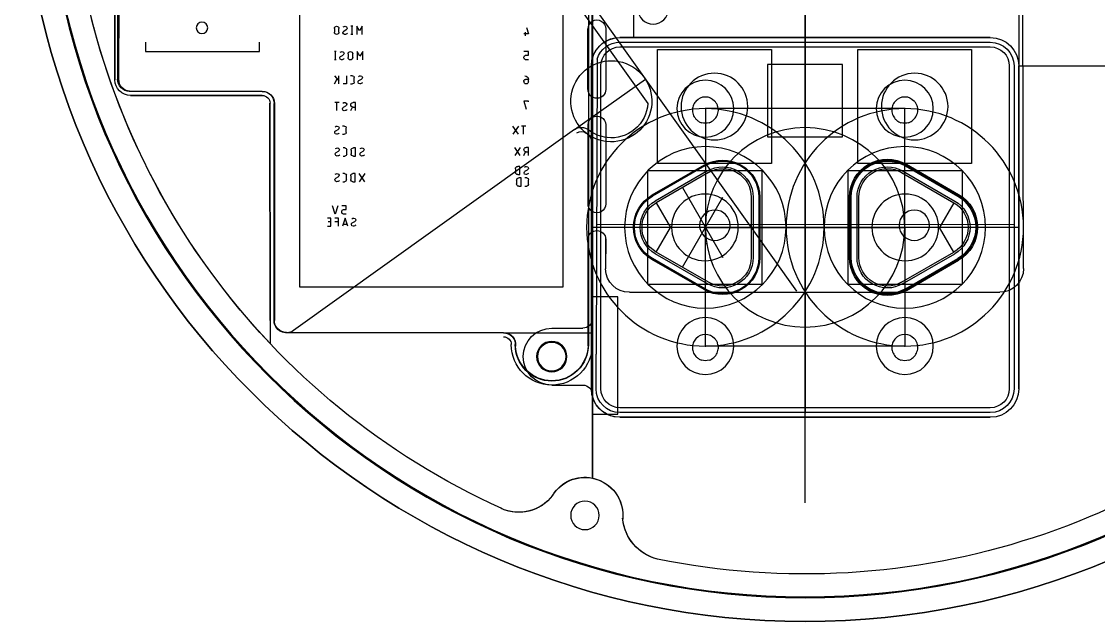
# Model space of a CAD drawing. Header units: centimetres. Extents: x -8.2 to 10.8, y -8.2 to 8.7.
# Drawn here: x -8.25 to 3.09, y -8.25 to -1.93 of the extents above; entities that cross this region are included whole.
import ezdxf

# ---------------------------------------------------------------- set-up
doc = ezdxf.new("R2010")
doc.units = ezdxf.units.CM
doc.header["$MEASUREMENT"] = 0
for name, color, linetype in [('base lampe + boutons v32_base', 7, 'Continuous'), ('base lampe + boutons v32_bouton pcb', 7, 'Continuous'), ('base lampe + boutons v32_boutons', 7, 'Continuous'), ('base lampe + boutons v32_col lampe', 7, 'Continuous'), ('base lampe + boutons v32_fill weight', 7, 'Continuous'), ('base lampe + boutons v32_logement base', 7, 'Continuous'), ('base lampe + boutons v32_oled', 7, 'Continuous'), ('base lampe + boutons v32_pcb 1.2.3 info', 7, 'Continuous'), ('base lampe + boutons v32_pcb_lampe_pavillon_sonore2.0_tst_socle_contour', 7, 'Continuous'), ('base lampe + boutons v32_pot', 7, 'Continuous'), ('base lampe + boutons v32_Sketch13', 7, 'Continuous'), ('base lampe + boutons v32_trous oled', 7, 'Continuous'), ('base lampe + boutons v32_trous pcb', 7, 'Continuous'), ('base lampe + boutons v32_trous pcb boutons', 7, 'Continuous'), ('couvercle_Sketch1', 7, 'Continuous')]:
    doc.layers.add(name, color=color, linetype=linetype)

# ---------------------------------------------------------------- blocks, each defined once
blk = doc.blocks.new('couvercle')
at = {"layer": 'couvercle_Sketch1', "extrusion": (0, 0, -1)}
for radius in [8.25, 7.99]:
    blk.add_circle((0, 0), radius, dxfattribs=at)
for centre, radius, start, end in [((0, 0), 7.75, 294.3276, 353.5625), ((0, 0), 7.75, 222.3276, 281.5625), ((2.318, -7.133), 0.4, 31.7569, 185.8939), ((3.014, -6.653), 0.447, 217.1546, 293.6224), ((1.437, -7.121), 0.486, 283.8714, 353.7606)]:
    blk.add_arc(centre, radius, start, end, dxfattribs=at)

msp = doc.modelspace()

# ---------------------------------------------------------------- linework, layer by layer
at = {"layer": 'base lampe + boutons v32_base'}
msp.add_circle((0, 0), 8.25, dxfattribs=at)
at = {"layer": 'base lampe + boutons v32_bouton pcb'}
for p, q in [((-2.239, -5.879, 1.18), (-2.24, 2.365, 1.18)), ((2.25, -1.66, 1.18), (2.25, -5.8, 1.18)), ((-1.95, -2.1, 1.18), (1.95, -2.1, 1.18)), ((0, -2.1, 1.18), (0, -4.1, 1.18)), ((-1.95, -2.2, 1.18), (1.95, -2.2, 1.18)), ((0, -2.156, 1.18), (0, -6.056, 1.18)), ((-2.25, -5.8, 1.18), (-2.25, -2.4, 1.18)), ((-2.15, -5.8, 1.18), (-2.15, -2.4, 1.18)), ((-0.395, -2.385, 1.18), (-0.395, -3.145, 1.18)), ((0.395, -2.385, 1.18), (-0.395, -2.385, 1.18)), ((0.395, -3.145, 1.18), (0.395, -2.385, 1.18)), ((2.15, -2.4, 1.18), (2.15, -5.8, 1.18)), ((2.25, -2.4, 1.18), (2.25, -5.8, 1.18)), ((-0.395, -3.145, 1.18), (0.395, -3.145, 1.18)), ((-1.654, -3.5, 1.18), (-0.454, -3.5, 1.18)), ((-1.654, -4.7, 1.18), (-1.654, -3.5, 1.18)), ((-1.062, -3.445, 1.18), (-1.612, -3.762, 1.18)), ((-1.057, -3.453, 1.18), (-1.607, -3.771, 1.18)), ((-1.057, -3.453, 1.18), (-1.607, -3.771, 1.18)), ((-1.027, -3.505, 1.18), (-1.577, -3.823, 1.18)), ((-1.027, -3.505, 1.18), (-1.577, -3.823, 1.18)), ((-0.454, -3.5, 1.18), (-0.454, -4.7, 1.18)), ((0.454, -3.5, 1.18), (1.654, -3.5, 1.18)), ((0.454, -4.7, 1.18), (0.454, -3.5, 1.18)), ((1.027, -3.505, 1.18), (1.577, -3.823, 1.18)), ((1.057, -3.453, 1.18), (1.607, -3.771, 1.18)), ((1.067, -3.436, 1.18), (1.617, -3.754, 1.18)), ((1.654, -3.5, 1.18), (1.654, -4.7, 1.18)), ((-1.017, -3.523, 1.18), (-1.567, -3.84, 1.18)), ((-1.017, -3.523, 1.18), (-1.567, -3.84, 1.18)), ((1.017, -3.523, 1.18), (1.567, -3.84, 1.18)), ((-1.292, -3.681, 1.18), (-0.867, -4.418, 1.18)), ((-1.292, -3.681, 1.18), (-0.867, -4.418, 1.18)), ((-1.567, -3.84, 1.18), (-1.417, -4.1, 1.18)), ((-1.567, -3.84, 1.18), (-1.417, -4.1, 1.18)), ((-1.292, -4.519, 1.18), (-0.867, -3.782, 1.18)), ((-1.292, -4.519, 1.18), (-0.867, -3.782, 1.18)), ((-0.567, -3.782, 1.18), (-0.567, -4.418, 1.18)), ((-0.567, -3.782, 1.18), (-0.567, -4.418, 1.18)), ((-0.547, -3.782, 1.18), (-0.547, -4.418, 1.18)), ((-0.547, -3.782, 1.18), (-0.547, -4.418, 1.18)), ((-0.487, -3.782, 1.18), (-0.487, -4.418, 1.18)), ((-0.487, -3.782, 1.18), (-0.487, -4.418, 1.18)), ((-0.477, -3.782, 1.18), (-0.477, -4.418, 1.18)), ((0.467, -4.418, 1.18), (0.467, -3.782, 1.18)), ((0.487, -4.418, 1.18), (0.487, -3.782, 1.18)), ((0.547, -4.418, 1.18), (0.547, -3.782, 1.18)), ((0.567, -4.418, 1.18), (0.567, -3.782, 1.18)), ((1.567, -3.84, 1.18), (1.417, -4.1, 1.18)), ((2.197, -4.07, 1.18), (-2.197, -4.073, 1.18)), ((2.25, -4.1, 1.18), (-2.25, -4.1, 1.18)), ((-0.567, -4.1, 1.18), (-1.717, -4.1, 1.18)), ((-0.567, -4.1, 1.18), (-1.717, -4.1, 1.18)), ((-1.567, -4.36, 1.18), (-1.417, -4.1, 1.18)), ((-1.567, -4.36, 1.18), (-1.417, -4.1, 1.18)), ((-1.054, -4.1, 1.18), (-0.993, -4.099, 1.18)), ((-0.993, -4.099, 1.18), (1.054, -4.1, 1.18)), ((1.05, -4.1, 1.18), (1.05, -5.2, 1.18)), ((1.567, -4.36, 1.18), (1.417, -4.1, 1.18)), ((-1.027, -4.695, 1.18), (-1.577, -4.377, 1.18)), ((-1.027, -4.695, 1.18), (-1.577, -4.377, 1.18)), ((-1.017, -4.677, 1.18), (-1.567, -4.36, 1.18)), ((-1.017, -4.677, 1.18), (-1.567, -4.36, 1.18)), ((1.017, -4.677, 1.18), (1.567, -4.36, 1.18)), ((1.027, -4.695, 1.18), (1.577, -4.377, 1.18)), ((-1.062, -4.755, 1.18), (-1.612, -4.438, 1.18)), ((-1.057, -4.747, 1.18), (-1.607, -4.429, 1.18)), ((-1.057, -4.747, 1.18), (-1.607, -4.429, 1.18)), ((1.057, -4.747, 1.18), (1.607, -4.429, 1.18)), ((1.067, -4.764, 1.18), (1.617, -4.446, 1.18)), ((-0.454, -4.7, 1.18), (-1.654, -4.7, 1.18)), ((1.654, -4.7, 1.18), (0.454, -4.7, 1.18)), ((1.95, -6, 1.18), (-1.95, -6, 1.18)), ((1.95, -6.1, 1.18), (-1.95, -6.1, 1.18)), ((1.95, -6.1, 1.18), (-1.95, -6.1, 1.18))]:
    msp.add_line(p, q, dxfattribs=at)
at = {"layer": 'base lampe + boutons v32_bouton pcb', "extrusion": (0, 0, -1)}
for centre, radius in [((1.05, -2.85, -1.18), 0.3), ((-1.05, -2.85, -1.18), 0.3), ((0, -4.1, -1.18), 1.05), ((1.05, -4.1, -1.18), 0.85), ((1.05, -4.1, -1.18), 0.85), ((-1.05, -4.1, -1.18), 0.85), ((-1.05, -4.1, -1.18), 0.85), ((1.054, -4.1, -1.18), 0.351), ((-1.054, -4.1, -1.18), 0.351), ((1.05, -5.35, -1.18), 0.3), ((-1.05, -5.35, -1.18), 0.3)]:
    msp.add_circle(centre, radius, dxfattribs=at)
for centre, radius, start, end in [((1.95, -2.4, -1.18), 0.3, 0, 90), ((-1.95, -2.4, -1.18), 0.3, 90, 180), ((1.95, -2.4, -1.18), 0.2, 0, 90), ((-1.95, -2.4, -1.18), 0.2, 90, 180), ((1.05, -2.85, -1.18), 0.126, 40.7378, 139.2622), ((-1.05, -2.85, -1.18), 0.126, 40.7378, 139.2622), ((1.05, -2.85, -1.18), 0.154, 255.0324, 284.9676), ((-1.05, -2.85, -1.18), 0.154, 255.0324, 284.9676), ((0.867, -3.782, -1.18), 0.39, 60, 180), ((0.867, -3.782, -1.18), 0.38, 60, 180), ((-0.867, -3.782, -1.18), 0.4, 0, 120), ((-0.867, -3.782, -1.18), 0.38, 0, 120), ((0.867, -3.782, -1.18), 0.32, 60, 180), ((0.867, -3.782, -1.18), 0.32, 60, 180), ((0.867, -3.782, -1.18), 0.3, 60, 180), ((0.867, -3.782, -1.18), 0.3, 60, 180), ((-0.867, -3.782, -1.18), 0.32, 0, 120), ((-0.867, -3.782, -1.18), 0.3, 0, 120), ((1.417, -4.1, -1.18), 0.39, 300, 60), ((1.417, -4.1, -1.18), 0.38, 300, 60), ((1.417, -4.1, -1.18), 0.38, 300, 60), ((1.417, -4.1, -1.18), 0.32, 300, 60), ((1.417, -4.1, -1.18), 0.32, 300, 60), ((1.417, -4.1, -1.18), 0.3, 300, 60), ((1.417, -4.1, -1.18), 0.3, 300, 60), ((-1.417, -4.1, -1.18), 0.3, 120, 240), ((-1.417, -4.1, -1.18), 0.32, 120, 240), ((-1.417, -4.1, -1.18), 0.38, 120, 240), ((-1.417, -4.1, -1.18), 0.4, 120, 240), ((0.828, -4.485, -1.18), 0.3, 42.2686, 46.0093), ((0.828, -4.485, -1.18), 0.3, 42.2686, 46.0093), ((0.867, -4.418, -1.18), 0.39, 180, 300), ((0.867, -4.418, -1.18), 0.38, 180, 300), ((0.867, -4.418, -1.18), 0.32, 180, 300), ((0.867, -4.418, -1.18), 0.32, 180, 300), ((0.867, -4.418, -1.18), 0.3, 180, 300), ((0.867, -4.418, -1.18), 0.3, 180, 300), ((-0.867, -4.418, -1.18), 0.4, 240, 0), ((-0.867, -4.418, -1.18), 0.38, 240, 0), ((-0.867, -4.418, -1.18), 0.32, 240, 0), ((-0.867, -4.418, -1.18), 0.3, 240, 0), ((1.05, -5.35, -1.18), 0.126, 40.7378, 139.2622), ((-1.05, -5.35, -1.18), 0.126, 40.7378, 139.2622), ((1.05, -5.35, -1.18), 0.154, 255.0324, 284.9676), ((-1.05, -5.35, -1.18), 0.154, 255.0324, 284.9676), ((1.95, -5.8, -1.18), 0.3, 270, 0), ((1.95, -5.8, -1.18), 0.3, 270, 344.6682), ((1.95, -5.8, -1.18), 0.2, 270, 0), ((-1.95, -5.8, -1.18), 0.3, 180, 270), ((-1.95, -5.8, -1.18), 0.3, 180, 270), ((-1.95, -5.8, -1.18), 0.2, 180, 270)]:
    msp.add_arc(centre, radius, start, end, dxfattribs=at)
at = {"layer": 'base lampe + boutons v32_bouton pcb'}
for points, knots in [([(-1.146, -2.767, 1.18), (-1.158, -2.779, 1.18), (-1.168, -2.793, 1.18), (-1.182, -2.824, 1.18), (-1.186, -2.841, 1.18), (-1.188, -2.876, 1.18), (-1.185, -2.894, 1.18), (-1.172, -2.929, 1.18), (-1.162, -2.945, 1.18), (-1.142, -2.968, 1.18), (-1.132, -2.976, 1.18), (-1.112, -2.989, 1.18), (-1.101, -2.995, 1.18), (-1.09, -2.999, 1.18)], [0, 0, 0, 0, 0.050111, 0.050111, 0.1022615, 0.1022615, 0.1564505, 0.1564505, 0.2126771, 0.2126771, 0.2485205, 0.2485205, 0.2851428, 0.2851428, 0.2851428, 0.2851428]), ([(-1.01, -2.999, 1.18), (-0.992, -2.992, 1.18), (-0.975, -2.982, 1.18), (-0.946, -2.956, 1.18), (-0.935, -2.941, 1.18), (-0.919, -2.907, 1.18), (-0.914, -2.889, 1.18), (-0.912, -2.853, 1.18), (-0.915, -2.836, 1.18), (-0.924, -2.809, 1.18), (-0.929, -2.8, 1.18), (-0.94, -2.782, 1.18), (-0.947, -2.774, 1.18), (-0.954, -2.767, 1.18)], [0, 0, 0, 0, 0.0590387, 0.0590387, 0.1160334, 0.1160334, 0.1709834, 0.1709834, 0.2238878, 0.2238878, 0.2555052, 0.2555052, 0.2863474, 0.2863474, 0.2863474, 0.2863474]), ([(0.954, -2.767, 1.18), (0.942, -2.779, 1.18), (0.932, -2.793, 1.18), (0.918, -2.824, 1.18), (0.914, -2.841, 1.18), (0.912, -2.876, 1.18), (0.915, -2.894, 1.18), (0.928, -2.929, 1.18), (0.938, -2.945, 1.18), (0.958, -2.968, 1.18), (0.968, -2.976, 1.18), (0.988, -2.989, 1.18), (0.999, -2.995, 1.18), (1.01, -2.999, 1.18)], [0, 0, 0, 0, 0.050111, 0.050111, 0.1022615, 0.1022615, 0.1564505, 0.1564505, 0.2126771, 0.2126771, 0.2485205, 0.2485205, 0.2851428, 0.2851428, 0.2851428, 0.2851428]), ([(1.09, -2.999, 1.18), (1.108, -2.992, 1.18), (1.125, -2.982, 1.18), (1.154, -2.956, 1.18), (1.165, -2.941, 1.18), (1.181, -2.907, 1.18), (1.186, -2.889, 1.18), (1.188, -2.853, 1.18), (1.185, -2.836, 1.18), (1.176, -2.809, 1.18), (1.171, -2.8, 1.18), (1.16, -2.782, 1.18), (1.153, -2.774, 1.18), (1.146, -2.767, 1.18)], [0, 0, 0, 0, 0.0590387, 0.0590387, 0.1160334, 0.1160334, 0.1709834, 0.1709834, 0.2238878, 0.2238878, 0.2555052, 0.2555052, 0.2863474, 0.2863474, 0.2863474, 0.2863474]), ([(-1.146, -5.267, 1.18), (-1.158, -5.279, 1.18), (-1.168, -5.293, 1.18), (-1.182, -5.324, 1.18), (-1.186, -5.341, 1.18), (-1.188, -5.376, 1.18), (-1.185, -5.394, 1.18), (-1.172, -5.429, 1.18), (-1.162, -5.445, 1.18), (-1.142, -5.468, 1.18), (-1.132, -5.476, 1.18), (-1.112, -5.489, 1.18), (-1.101, -5.495, 1.18), (-1.09, -5.499, 1.18)], [0, 0, 0, 0, 0.050111, 0.050111, 0.1022615, 0.1022615, 0.1564505, 0.1564505, 0.2126771, 0.2126771, 0.2485205, 0.2485205, 0.2851428, 0.2851428, 0.2851428, 0.2851428]), ([(-1.01, -5.499, 1.18), (-0.992, -5.492, 1.18), (-0.975, -5.482, 1.18), (-0.946, -5.456, 1.18), (-0.935, -5.441, 1.18), (-0.919, -5.407, 1.18), (-0.914, -5.389, 1.18), (-0.912, -5.353, 1.18), (-0.915, -5.336, 1.18), (-0.924, -5.309, 1.18), (-0.929, -5.3, 1.18), (-0.94, -5.282, 1.18), (-0.947, -5.274, 1.18), (-0.954, -5.267, 1.18)], [0, 0, 0, 0, 0.0590387, 0.0590387, 0.1160334, 0.1160334, 0.1709834, 0.1709834, 0.2238878, 0.2238878, 0.2555052, 0.2555052, 0.2863474, 0.2863474, 0.2863474, 0.2863474]), ([(0.954, -5.267, 1.18), (0.942, -5.279, 1.18), (0.932, -5.293, 1.18), (0.918, -5.324, 1.18), (0.914, -5.341, 1.18), (0.912, -5.376, 1.18), (0.915, -5.394, 1.18), (0.928, -5.429, 1.18), (0.938, -5.445, 1.18), (0.958, -5.468, 1.18), (0.968, -5.476, 1.18), (0.988, -5.489, 1.18), (0.999, -5.495, 1.18), (1.01, -5.499, 1.18)], [0, 0, 0, 0, 0.050111, 0.050111, 0.1022615, 0.1022615, 0.1564505, 0.1564505, 0.2126771, 0.2126771, 0.2485205, 0.2485205, 0.2851428, 0.2851428, 0.2851428, 0.2851428]), ([(1.09, -5.499, 1.18), (1.108, -5.492, 1.18), (1.125, -5.482, 1.18), (1.154, -5.456, 1.18), (1.165, -5.441, 1.18), (1.181, -5.407, 1.18), (1.186, -5.389, 1.18), (1.188, -5.353, 1.18), (1.185, -5.336, 1.18), (1.176, -5.309, 1.18), (1.171, -5.3, 1.18), (1.16, -5.282, 1.18), (1.153, -5.274, 1.18), (1.146, -5.267, 1.18)], [0, 0, 0, 0, 0.0590387, 0.0590387, 0.1160334, 0.1160334, 0.1709834, 0.1709834, 0.2238878, 0.2238878, 0.2555052, 0.2555052, 0.2863474, 0.2863474, 0.2863474, 0.2863474])]:
    msp.add_open_spline(points, degree=3, knots=knots, dxfattribs=at)
for p in [(0, -4.072, 1.18), (-1.05, -4.1, 1.18), (-1.05, -4.1, 1.18), (-1.05, -4.1, 1.18), (-1.05, -4.1, 1.18), (0, -4.099, 1.18), (1.05, -4.1, 1.18)]:
    msp.add_point(p, dxfattribs=at)
at = {"layer": 'base lampe + boutons v32_boutons'}
for p, q in [((0, -7, 1.6), (0, 5, 1.6)), ((0, -1.625, 1.6), (0, -4.1, 1.6)), ((-1.95, -2.1, 1.6), (1.95, -2.1, 1.6)), ((-2.25, -5.8, 1.6), (-2.25, -2.4, 1.6)), ((2.25, -2.4, 1.6), (2.25, -5.8, 1.6)), ((-1.062, -3.445, 1.6), (-1.612, -3.762, 1.6)), ((-1.057, -3.453, 1.6), (-1.607, -3.771, 1.6)), ((-1.057, -3.453, 1.6), (-1.607, -3.771, 1.6)), ((-1.027, -3.505, 1.6), (-1.577, -3.823, 1.6)), ((-1.027, -3.505, 1.6), (-1.577, -3.823, 1.6)), ((1.027, -3.505, 1.6), (1.577, -3.823, 1.6)), ((1.057, -3.453, 1.6), (1.607, -3.771, 1.6)), ((1.067, -3.436, 1.6), (1.617, -3.754, 1.6)), ((-1.017, -3.523, 1.6), (-1.567, -3.84, 1.6)), ((-1.017, -3.523, 1.6), (-1.567, -3.84, 1.6)), ((1.017, -3.523, 1.6), (1.567, -3.84, 1.6)), ((-1.292, -3.681, 1.6), (-0.867, -4.418, 1.6)), ((-1.292, -3.681, 1.6), (-0.867, -4.418, 1.6)), ((-1.567, -3.84, 1.6), (-1.417, -4.1, 1.6)), ((-1.567, -3.84, 1.6), (-1.417, -4.1, 1.6)), ((-1.292, -4.519, 1.6), (-0.867, -3.782, 1.6)), ((-1.292, -4.519, 1.6), (-0.867, -3.782, 1.6)), ((-0.567, -3.782, 1.6), (-0.567, -4.418, 1.6)), ((-0.567, -3.782, 1.6), (-0.567, -4.418, 1.6)), ((-0.547, -3.782, 1.6), (-0.547, -4.418, 1.6)), ((-0.547, -3.782, 1.6), (-0.547, -4.418, 1.6)), ((-0.487, -3.782, 1.6), (-0.487, -4.418, 1.6)), ((-0.487, -3.782, 1.6), (-0.487, -4.418, 1.6)), ((-0.477, -3.782, 1.6), (-0.477, -4.418, 1.6)), ((0.467, -4.418, 1.6), (0.467, -3.782, 1.6)), ((0.487, -4.418, 1.6), (0.487, -3.782, 1.6)), ((0.547, -4.418, 1.6), (0.547, -3.782, 1.6)), ((0.567, -4.418, 1.6), (0.567, -3.782, 1.6)), ((1.567, -3.84, 1.6), (1.417, -4.1, 1.6)), ((2.25, -4.1, 1.6), (-2.25, -4.1, 1.6)), ((-0.567, -4.1, 1.6), (-1.717, -4.1, 1.6)), ((-0.567, -4.1, 1.6), (-1.717, -4.1, 1.6)), ((-1.567, -4.36, 1.6), (-1.417, -4.1, 1.6)), ((-1.567, -4.36, 1.6), (-1.417, -4.1, 1.6)), ((1.05, -4.1, 1.6), (1.05, -5.2, 1.6)), ((1.567, -4.36, 1.6), (1.417, -4.1, 1.6)), ((-1.027, -4.695, 1.6), (-1.577, -4.377, 1.6)), ((-1.027, -4.695, 1.6), (-1.577, -4.377, 1.6)), ((-1.017, -4.677, 1.6), (-1.567, -4.36, 1.6)), ((-1.017, -4.677, 1.6), (-1.567, -4.36, 1.6)), ((1.017, -4.677, 1.6), (1.567, -4.36, 1.6)), ((1.027, -4.695, 1.6), (1.577, -4.377, 1.6)), ((-1.062, -4.755, 1.6), (-1.612, -4.438, 1.6)), ((-1.057, -4.747, 1.6), (-1.607, -4.429, 1.6)), ((-1.057, -4.747, 1.6), (-1.607, -4.429, 1.6)), ((1.057, -4.747, 1.6), (1.607, -4.429, 1.6)), ((1.067, -4.764, 1.6), (1.617, -4.446, 1.6)), ((1.95, -6.1, 1.6), (-1.95, -6.1, 1.6))]:
    msp.add_line(p, q, dxfattribs=at)
at = {"layer": 'base lampe + boutons v32_boutons', "extrusion": (0, 0, -1)}
for centre, radius in [((0, -4.1, -1.6), 1.05), ((1.05, -4.1, -1.6), 0.85), ((-1.05, -4.1, -1.6), 0.85)]:
    msp.add_circle(centre, radius, dxfattribs=at)
for centre, radius, start, end in [((0, 0, -1.6), 7.75, 294.3276, 353.5625), ((1.95, -2.4, -1.6), 0.3, 0, 90), ((-1.95, -2.4, -1.6), 0.3, 90, 180), ((0.867, -3.782, -1.6), 0.39, 60, 180), ((0.867, -3.782, -1.6), 0.38, 60, 180), ((-0.867, -3.782, -1.6), 0.4, 0, 120), ((-0.867, -3.782, -1.6), 0.38, 0, 120), ((0.867, -3.782, -1.6), 0.32, 60, 180), ((0.867, -3.782, -1.6), 0.32, 60, 180), ((0.867, -3.782, -1.6), 0.3, 60, 180), ((0.867, -3.782, -1.6), 0.3, 60, 180), ((-0.867, -3.782, -1.6), 0.32, 0, 120), ((-0.867, -3.782, -1.6), 0.3, 0, 120), ((1.417, -4.1, -1.6), 0.39, 300, 60), ((1.417, -4.1, -1.6), 0.38, 300, 60), ((1.417, -4.1, -1.6), 0.38, 300, 60), ((1.417, -4.1, -1.6), 0.32, 300, 60), ((1.417, -4.1, -1.6), 0.32, 300, 60), ((1.417, -4.1, -1.6), 0.3, 300, 60), ((1.417, -4.1, -1.6), 0.3, 300, 60), ((-1.417, -4.1, -1.6), 0.3, 120, 240), ((-1.417, -4.1, -1.6), 0.32, 120, 240), ((-1.417, -4.1, -1.6), 0.38, 120, 240), ((-1.417, -4.1, -1.6), 0.4, 120, 240), ((0.828, -4.485, -1.6), 0.3, 42.2686, 46.0093), ((0.828, -4.485, -1.6), 0.3, 42.2686, 46.0093), ((0.867, -4.418, -1.6), 0.39, 180, 300), ((0.867, -4.418, -1.6), 0.38, 180, 300), ((0.867, -4.418, -1.6), 0.32, 180, 300), ((0.867, -4.418, -1.6), 0.32, 180, 300), ((0.867, -4.418, -1.6), 0.3, 180, 300), ((0.867, -4.418, -1.6), 0.3, 180, 300), ((-0.867, -4.418, -1.6), 0.4, 240, 0), ((-0.867, -4.418, -1.6), 0.38, 240, 0), ((-0.867, -4.418, -1.6), 0.32, 240, 0), ((-0.867, -4.418, -1.6), 0.3, 240, 0), ((0, 0, -1.6), 7.75, 222.3276, 281.5625), ((1.95, -5.8, -1.6), 0.3, 270, 0), ((-1.95, -5.8, -1.6), 0.3, 180, 270), ((2.318, -7.133, -1.6), 0.4, 31.7569, 185.8939), ((3.014, -6.653, -1.6), 0.447, 217.1546, 293.6224), ((1.437, -7.121, -1.6), 0.486, 283.8714, 353.7606)]:
    msp.add_arc(centre, radius, start, end, dxfattribs=at)
at = {"layer": 'base lampe + boutons v32_boutons'}
for p in [(-1.05, -4.1, 1.6), (-1.05, -4.1, 1.6), (-1.05, -4.1, 1.6), (-1.05, -4.1, 1.6), (1.05, -4.1, 1.6)]:
    msp.add_point(p, dxfattribs=at)
at = {"layer": 'base lampe + boutons v32_col lampe'}
msp.add_circle((0, 0, 2.6), 8.25, dxfattribs=at)
at = {"layer": 'base lampe + boutons v32_fill weight'}
for p, q in [((-2.24, -2.321, 1.1), (-2.24, 2.365, 1.1)), ((-4.525, 1.231, 1.1), (-1.655, -2.794, 1.1)), ((-4.335, 1.184, 1.1), (-0.089, -4.772, 1.1)), ((-7.266, -2.547, 1.1), (-7.266, -0.635, 1.1)), ((-7.266, -0.635, 1.1), (-7.266, -2.547, 1.1)), ((-7.224, -2.54, 1.1), (-7.223, -0.635, 1.1)), ((-1.805, -1.55, 1.1), (-1.805, -2.1, 1.1)), ((2.25, -1.66, 1.1), (2.25, -2.4, 1.1)), ((1.95, -2.1, 1.1), (-1.95, -2.1, 1.1)), ((-1.805, -2.1, 1.1), (1.95, -2.1, 1.1)), ((-2.25, -4.1, 1.1), (-2.25, -2.4, 1.1)), ((2.25, -5.8, 1.1), (2.25, -2.4, 1.1)), ((2.25, -2.4, 1.1), (2.25, -5.8, 1.1)), ((2.25, -2.4, 1.1), (3.295, -2.4, 1.1)), ((-2.427, -3.07, 1.1), (-1.681, -2.538, 1.1)), ((-5.715, -2.668, 1.1), (-7.112, -2.667, 1.1)), ((-5.716, -2.711, 1.1), (-7.103, -2.71, 1.1)), ((-7.103, -2.71, 1.1), (-5.716, -2.711, 1.1)), ((-5.633, -5.08, 1.1), (-5.634, -2.793, 1.1)), ((-5.634, -2.793, 1.1), (-5.633, -5.08, 1.1)), ((-5.591, -5.08, 1.1), (-5.591, -2.794, 1.1)), ((-2.427, -3.07, 1.1), (-5.386, -5.185, 1.1)), ((-1.062, -3.445, 1.1), (-1.612, -3.762, 1.1)), ((-1.057, -3.453, 1.1), (-1.607, -3.771, 1.1)), ((-1.057, -3.453, 1.1), (-1.607, -3.771, 1.1)), ((-1.027, -3.505, 1.1), (-1.577, -3.823, 1.1)), ((-1.027, -3.505, 1.1), (-1.577, -3.823, 1.1)), ((1.027, -3.505, 1.1), (1.577, -3.823, 1.1)), ((1.057, -3.453, 1.1), (1.607, -3.771, 1.1)), ((1.062, -3.445, 1.1), (1.612, -3.762, 1.1)), ((-1.017, -3.523, 1.1), (-1.567, -3.84, 1.1)), ((-1.017, -3.523, 1.1), (-1.567, -3.84, 1.1)), ((1.017, -3.523, 1.1), (1.567, -3.84, 1.1)), ((-1.292, -3.681, 1.1), (-0.867, -4.418, 1.1)), ((-1.292, -3.681, 1.1), (-0.867, -4.418, 1.1)), ((-1.567, -3.84, 1.1), (-1.417, -4.1, 1.1)), ((-1.567, -3.84, 1.1), (-1.417, -4.1, 1.1)), ((-1.292, -4.519, 1.1), (-0.867, -3.782, 1.1)), ((-1.292, -4.519, 1.1), (-0.867, -3.782, 1.1)), ((-0.567, -3.782, 1.1), (-0.567, -4.418, 1.1)), ((-0.567, -3.782, 1.1), (-0.567, -4.418, 1.1)), ((-0.547, -3.782, 1.1), (-0.547, -4.418, 1.1)), ((-0.547, -3.782, 1.1), (-0.547, -4.418, 1.1)), ((-0.487, -3.782, 1.1), (-0.487, -4.418, 1.1)), ((-0.487, -3.782, 1.1), (-0.487, -4.418, 1.1)), ((-0.477, -3.782, 1.1), (-0.477, -4.418, 1.1)), ((0.477, -4.418, 1.1), (0.477, -3.782, 1.1)), ((0.487, -4.418, 1.1), (0.487, -3.782, 1.1)), ((0.547, -4.418, 1.1), (0.547, -3.782, 1.1)), ((0.567, -4.418, 1.1), (0.567, -3.782, 1.1)), ((1.567, -3.84, 1.1), (1.417, -4.1, 1.1)), ((2.25, -4.1, 1.1), (-2.25, -4.1, 1.1)), ((-0.567, -4.1, 1.1), (-1.717, -4.1, 1.1)), ((-0.567, -4.1, 1.1), (-1.717, -4.1, 1.1)), ((-1.567, -4.36, 1.1), (-1.417, -4.1, 1.1)), ((-1.567, -4.36, 1.1), (-1.417, -4.1, 1.1)), ((1.05, -4.1, 1.1), (1.05, -5.2, 1.1)), ((1.567, -4.36, 1.1), (1.417, -4.1, 1.1)), ((-1.027, -4.695, 1.1), (-1.577, -4.377, 1.1)), ((-1.027, -4.695, 1.1), (-1.577, -4.377, 1.1)), ((-1.017, -4.677, 1.1), (-1.567, -4.36, 1.1)), ((-1.017, -4.677, 1.1), (-1.567, -4.36, 1.1)), ((1.017, -4.677, 1.1), (1.567, -4.36, 1.1)), ((1.027, -4.695, 1.1), (1.577, -4.377, 1.1)), ((-1.062, -4.755, 1.1), (-1.612, -4.438, 1.1)), ((-1.057, -4.747, 1.1), (-1.607, -4.429, 1.1)), ((-1.057, -4.747, 1.1), (-1.607, -4.429, 1.1)), ((1.057, -4.747, 1.1), (1.607, -4.429, 1.1)), ((1.062, -4.755, 1.1), (1.612, -4.438, 1.1)), ((-5.633, -5.08, 1.1), (-5.633, -5.323, 1.1)), ((-2.239, -6.741, 1.1), (-2.239, -5.879, 1.1)), ((-1.95, -6.1, 1.1), (1.95, -6.1, 1.1)), ((1.95, -6.1, 1.1), (-1.95, -6.1, 1.1))]:
    msp.add_line(p, q, dxfattribs=at)
at = {"layer": 'base lampe + boutons v32_fill weight', "extrusion": (0, 0, -1)}
for centre, radius in [((0, -4.1, -1.1), 1.05), ((1.05, -4.1, -1.1), 0.85), ((-1.05, -4.1, -1.1), 0.85), ((2.667, -5.461, -1.1), 0.15), ((2.318, -7.133, -1.1), 0.15)]:
    msp.add_circle(centre, radius, dxfattribs=at)
for centre, radius, start, end in [((0, 0, -1.1), 7.75, 316.6238, 353.5625), ((0, 0, -1.1), 7.75, 294.3276, 353.5625), ((1.95, -2.4, -1.1), 0.3, 0, 90), ((1.95, -2.4, -1.1), 0.3, 15.178, 90), ((-1.95, -2.4, -1.1), 0.3, 90, 180), ((-1.95, -2.4, -1.1), 0.3, 90, 180), ((7.103, -2.547, -1.1), 0.163, 270.0385, 0.0159), ((7.103, -2.547, -1.1), 0.163, 270.0385, 0.0159), ((7.103, -2.547, -1.1), 0.121, 274.0675, 3.2206), ((5.716, -2.793, -1.1), 0.0823, 90.0385, 179.9861), ((5.716, -2.793, -1.1), 0.0823, 90.0385, 179.9861), ((5.716, -2.793, -1.1), 0.125, 90.4454, 180.5419), ((2.355, -3.171, -1.1), 0.0817, 54.4349, 128.3418), ((2.35, -3.198, -1.1), 0.1, 126.0532, 180), ((0.867, -3.782, -1.1), 0.39, 60, 180), ((0.867, -3.782, -1.1), 0.38, 60, 180), ((-0.867, -3.782, -1.1), 0.39, 0, 120), ((-0.867, -3.782, -1.1), 0.38, 0, 120), ((0.867, -3.782, -1.1), 0.32, 60, 180), ((0.867, -3.782, -1.1), 0.32, 60, 180), ((0.867, -3.782, -1.1), 0.3, 60, 180), ((0.867, -3.782, -1.1), 0.3, 60, 180), ((-0.867, -3.782, -1.1), 0.32, 0, 120), ((-0.867, -3.782, -1.1), 0.3, 0, 120), ((1.417, -4.1, -1.1), 0.39, 300, 60), ((1.417, -4.1, -1.1), 0.38, 300, 60), ((1.417, -4.1, -1.1), 0.38, 300, 60), ((1.417, -4.1, -1.1), 0.32, 300, 60), ((1.417, -4.1, -1.1), 0.32, 300, 60), ((1.417, -4.1, -1.1), 0.3, 300, 60), ((1.417, -4.1, -1.1), 0.3, 300, 60), ((-1.417, -4.1, -1.1), 0.3, 120, 240), ((-1.417, -4.1, -1.1), 0.32, 120, 240), ((-1.417, -4.1, -1.1), 0.38, 120, 240), ((-1.417, -4.1, -1.1), 0.39, 120, 240), ((0.828, -4.485, -1.1), 0.3, 42.2686, 46.0093), ((0.828, -4.485, -1.1), 0.3, 42.2686, 46.0093), ((0.867, -4.418, -1.1), 0.39, 180, 300), ((0.867, -4.418, -1.1), 0.38, 180, 300), ((0.867, -4.418, -1.1), 0.32, 180, 300), ((0.867, -4.418, -1.1), 0.32, 180, 300), ((0.867, -4.418, -1.1), 0.3, 180, 300), ((0.867, -4.418, -1.1), 0.3, 180, 300), ((-0.867, -4.418, -1.1), 0.39, 240, 0), ((-0.867, -4.418, -1.1), 0.38, 240, 0), ((-0.867, -4.418, -1.1), 0.32, 240, 0), ((-0.867, -4.418, -1.1), 0.3, 240, 0), ((5.461, -5.08, -1.1), 0.13, 234.4346, 359.9861), ((0, 0, -1.1), 7.75, 222.3276, 281.5625), ((0, 0, -1.1), 7.75, 222.3276, 281.5625), ((1.95, -5.8, -1.1), 0.3, 270, 0), ((1.95, -5.8, -1.1), 0.3, 270, 344.6682), ((-1.95, -5.8, -1.1), 0.3, 180, 270), ((-1.95, -5.8, -1.1), 0.3, 180, 270), ((2.318, -7.133, -1.1), 0.4, 31.7569, 185.8939), ((2.318, -7.133, -1.1), 0.4, 101.2966, 185.8939), ((3.014, -6.653, -1.1), 0.447, 217.1546, 295.1189), ((1.437, -7.121, -1.1), 0.486, 283.8714, 355.2057), ((1.437, -7.121, -1.1), 0.486, 283.8714, 353.7606)]:
    msp.add_arc(centre, radius, start, end, dxfattribs=at)
at = {"layer": 'base lampe + boutons v32_fill weight', "extrusion": (0, -1e-16, -1)}
for start, end in [(306.0532, 276.7334), (276.7334, 308.3418)]:
    msp.add_arc((2.04, -2.772, -1.1), 0.427, start, end, dxfattribs=at)
at = {"layer": 'base lampe + boutons v32_fill weight', "extrusion": (-8.32628e-09, 1.90037e-08, -1)}
msp.add_arc((2.04, -2.772, -1.1), 0.385, 183.2675, 276.7786, dxfattribs=at)
at = {"layer": 'base lampe + boutons v32_fill weight', "extrusion": (2.5e-15, -3.4e-15, -1)}
msp.add_arc((2.355, -3.171, -1.1), 0.124, 54.5136, 128.2074, dxfattribs=at)
at = {"layer": 'base lampe + boutons v32_fill weight', "extrusion": (-2.67746e-08, 2.121e-08, -1)}
msp.add_arc((2.04, -2.772, -1.1), 0.385, 276.7787, 308.3851, dxfattribs=at)
at = {"layer": 'base lampe + boutons v32_fill weight'}
for p in [(-1.05, -4.1, 1.1), (-1.05, -4.1, 1.1), (-1.05, -4.1, 1.1), (-1.05, -4.1, 1.1), (0, -4.1, 1.1), (1.05, -4.1, 1.1)]:
    msp.add_point(p, dxfattribs=at)
at = {"layer": 'base lampe + boutons v32_logement base', "extrusion": (0, 0, -1)}
for centre, radius in [((0, 0), 8.25), ((2.318, -7.133), 0.15)]:
    msp.add_circle(centre, radius, dxfattribs=at)
for centre, radius, start, end in [((0, 0), 7.75, 294.3276, 353.5625), ((0, 0), 7.75, 222.3276, 281.5625), ((2.318, -7.133), 0.4, 31.7569, 185.8939), ((3.014, -6.653), 0.447, 217.1546, 295.1189), ((1.437, -7.121), 0.486, 283.8714, 355.2057)]:
    msp.add_arc(centre, radius, start, end, dxfattribs=at)
at = {"layer": 'base lampe + boutons v32_oled', "extrusion": (0, 0, -1)}
for centre, radius, start, end in [((0, 0, -1.6), 7.75, 294.3276, 353.5625), ((0, 0, -1.6), 7.75, 222.3276, 281.5625), ((2.318, -7.133, -1.6), 0.4, 31.7569, 185.8939), ((3.014, -6.653, -1.6), 0.447, 217.1546, 293.6224), ((1.437, -7.121, -1.6), 0.486, 283.8714, 353.7606)]:
    msp.add_arc(centre, radius, start, end, dxfattribs=at)
at = {"layer": 'base lampe + boutons v32_pcb 1.2.3 info'}
for p, q in [((-5.319, -4.731, 1.65), (-5.319, 1.035, 1.65)), ((-2.55, 1.035, 1.65), (-2.55, -4.731, 1.65)), ((-7.239, -0.635, 1.65), (-7.239, -2.54, 1.65)), ((2.3, -4.534, 1.65), (2.29, -1.062, 1.65)), ((-4.956, -2.006, 1.65), (-4.956, -2.045, 1.65)), ((-4.908, -2.045, 1.65), (-4.908, -2.006, 1.65)), ((-4.858, -2.033, 1.65), (-4.831, -2.018, 1.65)), ((-4.763, -1.982, 1.65), (-4.783, -1.982, 1.65)), ((-4.773, -1.982, 1.65), (-4.773, -2.069, 1.65)), ((-4.691, -2.03, 1.65), (-4.72, -1.982, 1.65)), ((-4.72, -1.982, 1.65), (-4.72, -2.069, 1.65)), ((-4.662, -1.982, 1.65), (-4.691, -2.03, 1.65)), ((-4.662, -2.069, 1.65), (-4.662, -1.982, 1.65)), ((-2.933, -1.995, 1.65), (-2.913, -2.062, 1.65)), ((-2.286, -2.648, 1.65), (-2.286, -2.009, 1.65)), ((-2.099, -2.009, 1.65), (-2.099, -2.648, 1.65)), ((-6.946, -2.149, 1.65), (-6.946, -2.249, 1.65)), ((-5.746, -2.249, 1.65), (-5.746, -2.149, 1.65)), ((-4.763, -2.069, 1.65), (-4.783, -2.069, 1.65)), ((-2.913, -2.062, 1.65), (-2.961, -2.062, 1.65)), ((-2.947, -2.043, 1.65), (-2.947, -2.082, 1.65)), ((-6.946, -2.249, 1.65), (-5.746, -2.249, 1.65)), ((-4.936, -2.249, 1.65), (-4.956, -2.249, 1.65)), ((-4.946, -2.249, 1.65), (-4.946, -2.336, 1.65)), ((-4.716, -2.249, 1.65), (-4.716, -2.336, 1.65)), ((-4.687, -2.297, 1.65), (-4.716, -2.249, 1.65)), ((-4.658, -2.249, 1.65), (-4.687, -2.297, 1.65)), ((-4.658, -2.336, 1.65), (-4.658, -2.249, 1.65)), ((-2.913, -2.249, 1.65), (-2.961, -2.249, 1.65)), ((-2.913, -2.288, 1.65), (-2.913, -2.249, 1.65)), ((-1.554, -2.228, 1.65), (-0.354, -2.228, 1.65)), ((-1.554, -3.428, 1.65), (-1.554, -2.228, 1.65)), ((-0.354, -2.228, 1.65), (-0.354, -3.428, 1.65)), ((0.554, -3.428, 1.65), (0.554, -2.228, 1.65)), ((0.554, -2.228, 1.65), (1.754, -2.228, 1.65)), ((1.754, -2.228, 1.65), (1.754, -3.428, 1.65)), ((-4.936, -2.336, 1.65), (-4.956, -2.336, 1.65)), ((-4.89, -2.3, 1.65), (-4.864, -2.285, 1.65)), ((-4.811, -2.273, 1.65), (-4.811, -2.312, 1.65)), ((-4.763, -2.312, 1.65), (-4.763, -2.273, 1.65)), ((-2.961, -2.316, 1.65), (-2.961, -2.307, 1.65)), ((-2.942, -2.288, 1.65), (-2.913, -2.288, 1.65)), ((-2.913, -2.336, 1.65), (-2.942, -2.336, 1.65)), ((-4.956, -2.503, 1.65), (-4.908, -2.556, 1.65)), ((-4.956, -2.59, 1.65), (-4.927, -2.537, 1.65)), ((-4.908, -2.59, 1.65), (-4.908, -2.503, 1.65)), ((-4.827, -2.59, 1.65), (-4.865, -2.59, 1.65)), ((-4.827, -2.503, 1.65), (-4.827, -2.59, 1.65)), ((-4.766, -2.503, 1.65), (-4.785, -2.503, 1.65)), ((-4.785, -2.59, 1.65), (-4.766, -2.59, 1.65)), ((-4.747, -2.57, 1.65), (-4.747, -2.522, 1.65)), ((-4.697, -2.554, 1.65), (-4.671, -2.539, 1.65)), ((-2.961, -2.561, 1.65), (-2.961, -2.566, 1.65)), ((-2.913, -2.542, 1.65), (-2.942, -2.542, 1.65)), ((-2.913, -2.566, 1.65), (-2.913, -2.542, 1.65)), ((-7.112, -2.667, 1.65), (-5.715, -2.667, 1.65)), ((-2.099, -2.649, 1.65), (-2.099, -2.648, 1.65)), ((-5.588, -2.794, 1.65), (-5.588, -5.08, 1.65)), ((-4.905, -2.785, 1.65), (-4.953, -2.785, 1.65)), ((-4.929, -2.871, 1.65), (-4.929, -2.785, 1.65)), ((-4.861, -2.835, 1.65), (-4.835, -2.821, 1.65)), ((-4.783, -2.871, 1.65), (-4.764, -2.833, 1.65)), ((-4.735, -2.785, 1.65), (-4.759, -2.785, 1.65)), ((-4.759, -2.833, 1.65), (-4.735, -2.833, 1.65)), ((-4.735, -2.871, 1.65), (-4.735, -2.785, 1.65)), ((-2.913, -2.77, 1.65), (-2.961, -2.77, 1.65)), ((-2.961, -2.77, 1.65), (-2.937, -2.856, 1.65)), ((-2.913, -2.779, 1.65), (-2.913, -2.77, 1.65)), ((-4.85, -3.033, 1.65), (-4.869, -3.033, 1.65)), ((-4.831, -3.1, 1.65), (-4.831, -3.052, 1.65)), ((-3.019, -3.12, 1.65), (-3.077, -3.034, 1.65)), ((-3.019, -3.034, 1.65), (-3.077, -3.12, 1.65)), ((-2.939, -3.034, 1.65), (-2.987, -3.034, 1.65)), ((-2.963, -3.12, 1.65), (-2.963, -3.034, 1.65)), ((-2.285, -3.851, 1.65), (-2.285, -3.021, 1.65)), ((-2.099, -3.022, 1.65), (-2.099, -3.854, 1.65)), ((-4.942, -3.083, 1.65), (-4.916, -3.069, 1.65)), ((-4.869, -3.119, 1.65), (-4.85, -3.119, 1.65)), ((-4.845, -3.263, 1.65), (-4.864, -3.263, 1.65)), ((-4.826, -3.33, 1.65), (-4.826, -3.282, 1.65)), ((-4.78, -3.287, 1.65), (-4.78, -3.325, 1.65)), ((-4.732, -3.263, 1.65), (-4.756, -3.263, 1.65)), ((-4.732, -3.349, 1.65), (-4.732, -3.263, 1.65)), ((-2.999, -3.258, 1.65), (-3.057, -3.344, 1.65)), ((-2.999, -3.344, 1.65), (-3.057, -3.258, 1.65)), ((-2.913, -3.258, 1.65), (-2.937, -3.258, 1.65)), ((-2.913, -3.344, 1.65), (-2.913, -3.258, 1.65)), ((-4.938, -3.313, 1.65), (-4.912, -3.299, 1.65)), ((-4.864, -3.349, 1.65), (-4.845, -3.349, 1.65)), ((-4.756, -3.349, 1.65), (-4.732, -3.349, 1.65)), ((-4.679, -3.313, 1.65), (-4.652, -3.299, 1.65)), ((-2.961, -3.344, 1.65), (-2.942, -3.306, 1.65)), ((-2.937, -3.306, 1.65), (-2.913, -3.306, 1.65)), ((-3.05, -3.482, 1.65), (-3.05, -3.521, 1.65)), ((-3.002, -3.458, 1.65), (-3.026, -3.458, 1.65)), ((-3.002, -3.545, 1.65), (-3.002, -3.458, 1.65)), ((-2.949, -3.509, 1.65), (-2.923, -3.494, 1.65)), ((-0.354, -3.428, 1.65), (-1.554, -3.428, 1.65)), ((1.754, -3.428, 1.65), (0.554, -3.428, 1.65)), ((-4.942, -3.583, 1.65), (-4.915, -3.569, 1.65)), ((-4.849, -3.533, 1.65), (-4.868, -3.533, 1.65)), ((-4.868, -3.619, 1.65), (-4.849, -3.619, 1.65)), ((-4.83, -3.6, 1.65), (-4.83, -3.552, 1.65)), ((-4.783, -3.557, 1.65), (-4.783, -3.595, 1.65)), ((-4.736, -3.533, 1.65), (-4.76, -3.533, 1.65)), ((-4.76, -3.619, 1.65), (-4.736, -3.619, 1.65)), ((-4.736, -3.619, 1.65), (-4.736, -3.533, 1.65)), ((-4.636, -3.533, 1.65), (-4.694, -3.619, 1.65)), ((-4.636, -3.619, 1.65), (-4.694, -3.533, 1.65)), ((-3.038, -3.604, 1.65), (-3.038, -3.643, 1.65)), ((-3.026, -3.545, 1.65), (-3.002, -3.545, 1.65)), ((-2.99, -3.58, 1.65), (-3.014, -3.58, 1.65)), ((-2.99, -3.666, 1.65), (-2.99, -3.58, 1.65)), ((-2.93, -3.58, 1.65), (-2.949, -3.58, 1.65)), ((-2.911, -3.647, 1.65), (-2.911, -3.599, 1.65)), ((-3.014, -3.666, 1.65), (-2.99, -3.666, 1.65)), ((-2.949, -3.666, 1.65), (-2.93, -3.666, 1.65)), ((-2.099, -3.854, 1.65), (-2.099, -3.854, 1.65)), ((-4.947, -3.961, 1.65), (-4.975, -3.875, 1.65)), ((-4.918, -3.875, 1.65), (-4.947, -3.961, 1.65)), ((-4.831, -3.875, 1.65), (-4.879, -3.875, 1.65)), ((-4.879, -3.942, 1.65), (-4.879, -3.932, 1.65)), ((-4.86, -3.913, 1.65), (-4.831, -3.913, 1.65)), ((-4.831, -3.961, 1.65), (-4.86, -3.961, 1.65)), ((-4.831, -3.913, 1.65), (-4.831, -3.875, 1.65)), ((-4.992, -4.002, 1.65), (-5.03, -4.002, 1.65)), ((-4.992, -4.04, 1.65), (-5.021, -4.04, 1.65)), ((-4.992, -4.088, 1.65), (-4.992, -4.002, 1.65)), ((-4.913, -4.002, 1.65), (-4.951, -4.002, 1.65)), ((-4.913, -4.04, 1.65), (-4.951, -4.04, 1.65)), ((-4.913, -4.088, 1.65), (-4.913, -4.002, 1.65)), ((-4.842, -4.002, 1.65), (-4.871, -4.088, 1.65)), ((-4.863, -4.067, 1.65), (-4.82, -4.067, 1.65)), ((-4.813, -4.088, 1.65), (-4.842, -4.002, 1.65)), ((-4.768, -4.052, 1.65), (-4.741, -4.038, 1.65)), ((-5.03, -4.088, 1.65), (-4.992, -4.088, 1.65)), ((-2.285, -5.349, 1.65), (-2.285, -4.227, 1.65)), ((-2.099, -4.227, 1.65), (-2.1, -4.538, 1.65)), ((-2.099, -4.383, 1.65), (-2.099, -4.218, 1.65)), ((-2.55, -4.731, 1.65), (-5.319, -4.731, 1.65)), ((-1.85, -4.784, 1.65), (2.05, -4.784, 1.65)), ((-5.461, -5.207, 1.65), (-3.175, -5.207, 1.65))]:
    msp.add_line(p, q, dxfattribs=at)
at = {"layer": 'base lampe + boutons v32_pcb 1.2.3 info', "extrusion": (0, 0, -1)}
for centre, radius in [((0, 0, -1.65), 8.25), ((6.35, -1.999, -1.65), 0.06), ((0.954, -2.828, -1.65), 0.351), ((-1.154, -2.828, -1.65), 0.351), ((0.95, -4.078, -1.65), 0.16), ((-1.15, -4.078, -1.65), 0.16), ((2.667, -5.461, -1.65), 0.16)]:
    msp.add_circle(centre, radius, dxfattribs=at)
for centre, radius, start, end in [((2.192, -2.009, -1.65), 0.0933, 359.983, 180.033), ((4.932, -2.006, -1.65), 0.024, 0, 180), ((4.848, -2.05, -1.65), 0.0195, 0, 59.4876), ((4.841, -2.018, -1.65), 0.036, 53.1291, 90), ((4.841, -2.002, -1.65), 0.0192, 90, 180), ((4.841, -2.002, -1.65), 0.0195, 179.9997, 239.4905), ((4.932, -2.045, -1.65), 0.024, 180, 0), ((4.848, -2.05, -1.65), 0.0192, 270, 0), ((4.848, -2.028, -1.65), 0.0405, 224.7606, 269.9998), ((4.873, -2.285, -1.65), 0.036, 53.1291, 90), ((4.873, -2.268, -1.65), 0.0192, 90, 180), ((4.787, -2.273, -1.65), 0.024, 0, 180), ((4.88, -2.316, -1.65), 0.0195, 0, 59.4876), ((4.881, -2.316, -1.65), 0.0192, 270, 0), ((4.881, -2.295, -1.65), 0.0405, 224.7606, 269.9998), ((4.874, -2.268, -1.65), 0.0195, 179.9997, 239.4905), ((4.787, -2.312, -1.65), 0.024, 180, 0), ((2.942, -2.307, -1.65), 0.0192, 0, 89.9991), ((2.942, -2.316, -1.65), 0.0192, 270, 0), ((7.112, -2.54, -1.65), 0.127, 270, 0), ((4.766, -2.522, -1.65), 0.0192, 90.0009, 180), ((4.766, -2.57, -1.65), 0.0192, 180.0009, 270), ((4.687, -2.57, -1.65), 0.0195, 0, 59.4876), ((4.688, -2.57, -1.65), 0.0192, 270, 0), ((4.68, -2.539, -1.65), 0.036, 53.1291, 90), ((4.688, -2.549, -1.65), 0.0405, 224.7606, 269.9998), ((4.68, -2.522, -1.65), 0.0192, 90, 180), ((4.681, -2.522, -1.65), 0.0195, 179.9997, 239.4905), ((2.942, -2.561, -1.65), 0.0192, 359.9991, 90), ((2.937, -2.566, -1.65), 0.024, 180, 0), ((2.952, -2.542, -1.65), 0.0384, 90.0005, 180), ((5.715, -2.794, -1.65), 0.127, 90, 180), ((2.192, -2.648, -1.65), 0.0932, 180.0348, 359.9812), ((2.192, -2.648, -1.65), 0.0932, 179.9733, 180.0267), ((4.844, -2.821, -1.65), 0.036, 53.1291, 90), ((4.844, -2.804, -1.65), 0.0192, 90, 180), ((4.845, -2.804, -1.65), 0.0195, 179.9997, 239.4905), ((4.759, -2.809, -1.65), 0.024, 270, 90), ((4.851, -2.852, -1.65), 0.0195, 0, 59.4876), ((4.852, -2.852, -1.65), 0.0192, 270, 0), ((4.852, -2.831, -1.65), 0.0405, 224.7606, 269.9998), ((2.192, -3.021, -1.65), 0.0931, 359.9827, 180.0327), ((4.926, -3.069, -1.65), 0.036, 53.1291, 90), ((4.926, -3.052, -1.65), 0.0192, 90, 180), ((4.926, -3.052, -1.65), 0.0195, 179.9997, 239.4905), ((4.85, -3.052, -1.65), 0.0192, 90.0009, 180), ((4.933, -3.1, -1.65), 0.0195, 0, 59.4876), ((4.933, -3.1, -1.65), 0.0192, 270, 0), ((4.933, -3.079, -1.65), 0.0405, 224.7606, 269.9998), ((4.85, -3.1, -1.65), 0.0192, 180.0009, 270), ((4.921, -3.299, -1.65), 0.036, 53.1291, 90), ((4.921, -3.282, -1.65), 0.0192, 90, 180), ((4.921, -3.282, -1.65), 0.0195, 179.9997, 239.4905), ((4.845, -3.282, -1.65), 0.0192, 90.0009, 180), ((4.756, -3.287, -1.65), 0.024, 359.9993, 90), ((4.662, -3.299, -1.65), 0.036, 53.1291, 90), ((4.662, -3.282, -1.65), 0.0192, 90, 180), ((4.662, -3.282, -1.65), 0.0195, 179.9997, 239.4905), ((2.937, -3.282, -1.65), 0.024, 270, 90), ((4.928, -3.33, -1.65), 0.0195, 0, 59.4876), ((4.928, -3.33, -1.65), 0.0192, 270, 0), ((4.928, -3.308, -1.65), 0.0405, 224.7606, 269.9998), ((4.845, -3.33, -1.65), 0.0192, 180.0009, 270), ((4.756, -3.325, -1.65), 0.024, 270, 0), ((4.669, -3.33, -1.65), 0.0195, 0, 59.4876), ((4.669, -3.33, -1.65), 0.0192, 270, 0), ((4.669, -3.308, -1.65), 0.0405, 224.7606, 269.9998), ((3.026, -3.482, -1.65), 0.024, 359.9993, 90), ((2.939, -3.525, -1.65), 0.0195, 0, 59.4876), ((2.932, -3.494, -1.65), 0.036, 53.1291, 90), ((2.932, -3.477, -1.65), 0.0192, 90, 180), ((2.933, -3.477, -1.65), 0.0195, 179.9997, 239.4905), ((4.932, -3.6, -1.65), 0.0195, 0, 59.4876), ((4.932, -3.6, -1.65), 0.0192, 270, 0), ((4.925, -3.569, -1.65), 0.036, 53.1291, 90), ((4.932, -3.579, -1.65), 0.0405, 224.7606, 269.9998), ((4.925, -3.552, -1.65), 0.0192, 90, 180), ((4.925, -3.552, -1.65), 0.0195, 179.9997, 239.4905), ((4.849, -3.552, -1.65), 0.0192, 90.0009, 180), ((4.849, -3.6, -1.65), 0.0192, 180.0009, 270), ((4.76, -3.557, -1.65), 0.024, 359.9993, 90), ((4.76, -3.595, -1.65), 0.024, 270, 0), ((3.026, -3.521, -1.65), 0.024, 270, 0), ((3.014, -3.604, -1.65), 0.024, 359.9993, 90), ((2.94, -3.525, -1.65), 0.0192, 270, 0), ((2.94, -3.504, -1.65), 0.0405, 224.7606, 269.9998), ((2.93, -3.599, -1.65), 0.0192, 90.0009, 180), ((3.014, -3.643, -1.65), 0.024, 270, 0), ((2.93, -3.647, -1.65), 0.0192, 180.0009, 270), ((2.192, -3.854, -1.65), 0.0932, 179.925, 1.725), ((4.86, -3.932, -1.65), 0.0192, 0, 89.9991), ((4.86, -3.942, -1.65), 0.0192, 270, 0), ((4.758, -4.069, -1.65), 0.0195, 0, 59.4876), ((4.758, -4.069, -1.65), 0.0192, 270, 0), ((4.751, -4.038, -1.65), 0.036, 53.1291, 90), ((4.758, -4.048, -1.65), 0.0405, 224.7606, 269.9998), ((4.751, -4.021, -1.65), 0.0192, 90, 180), ((4.751, -4.021, -1.65), 0.0195, 179.9997, 239.4905), ((2.192, -4.227, -1.65), 0.093, 0, 180), ((-2.05, -4.534, -1.65), 0.25, 180, 270), ((1.85, -4.534, -1.65), 0.25, 270.0029, 359.0729), ((5.461, -5.08, -1.65), 0.127, 270, 0), ((3.176, -5.336, -1.65), 0.129, 90.3565, 186.3665), ((2.666, -5.333, -1.65), 0.382, 182.3569, 357.4569)]:
    msp.add_arc(centre, radius, start, end, dxfattribs=at)
at = {"layer": 'base lampe + boutons v32_pcb_lampe_pavillon_sonore2.0_tst_socle_contour'}
for p, q in [((-2.282, 2.413, 1.6), (-2.282, -5.334, 1.6)), ((-2.24, 2.365, 1.6), (-2.239, -5.334, 1.6)), ((-7.266, -2.547, 1.6), (-7.266, -0.635, 1.6)), ((-7.224, -2.54, 1.6), (-7.223, -0.635, 1.6)), ((-5.715, -2.668, 1.6), (-7.112, -2.667, 1.6)), ((-5.716, -2.711, 1.6), (-7.103, -2.71, 1.6)), ((-5.633, -5.08, 1.6), (-5.634, -2.793, 1.6)), ((-5.591, -5.08, 1.6), (-5.591, -2.794, 1.6)), ((-5.633, -5.08, 1.6), (-5.633, -5.323, 1.6)), ((-3.175, -5.21, 1.6), (-5.461, -5.21, 1.6)), ((-3.175, -5.21, 1.6), (-2.239, -5.21, 1.6)), ((-2.239, -5.334, 1.6), (-2.239, -6.741, 1.6))]:
    msp.add_line(p, q, dxfattribs=at)
at = {"layer": 'base lampe + boutons v32_pcb_lampe_pavillon_sonore2.0_tst_socle_contour', "extrusion": (0, 0, -1)}
msp.add_circle((2.667, -5.461, -1.6), 0.15, dxfattribs=at)
for centre, radius, start, end in [((0, 0, -1.6), 7.75, 294.3276, 353.5625), ((7.103, -2.547, -1.6), 0.163, 270.0385, 0.0159), ((7.103, -2.547, -1.6), 0.121, 274.0675, 3.2206), ((5.716, -2.793, -1.6), 0.0823, 90.0385, 179.9861), ((5.716, -2.793, -1.6), 0.125, 90.4454, 180.5419), ((5.461, -5.08, -1.6), 0.13, 269.9431, 359.9902), ((3.175, -5.334, -1.6), 0.124, 89.9966, 179.8309), ((3.175, -5.334, -1.6), 0.0817, 90.0174, 179.9653), ((2.667, -5.334, -1.6), 0.427, 270.0133, 359.9653), ((2.667, -5.334, -1.6), 0.385, 270.0586, 0.0087), ((2.667, -5.334, -1.6), 0.385, 180.0342, 270.0586), ((2.667, -5.334, -1.6), 0.427, 179.9966, 270.0133), ((2.318, -7.133, -1.6), 0.4, 31.7569, 185.8939), ((2.324, -7.117, -1.6), 0.386, 30.3314, 102.7221), ((3.014, -6.653, -1.6), 0.447, 217.1546, 293.6224)]:
    msp.add_arc(centre, radius, start, end, dxfattribs=at)
at = {"layer": 'base lampe + boutons v32_pot'}
for p, q in [((1.95, -2.1, 1.6), (-1.95, -2.1, 1.6)), ((-2.25, -2.4, 1.6), (-2.25, -5.8, 1.6)), ((2.25, -5.8, 1.6), (2.25, -2.4, 1.6)), ((-1.95, -6.1, 1.6), (1.95, -6.1, 1.6))]:
    msp.add_line(p, q, dxfattribs=at)
at = {"layer": 'base lampe + boutons v32_pot', "extrusion": (0, 0, -1)}
for centre, radius, start, end in [((0, 0, -1.6), 7.75, 294.3276, 353.5625), ((1.95, -2.4, -1.6), 0.3, 0, 90), ((-1.95, -2.4, -1.6), 0.3, 90, 180), ((0, 0, -1.6), 7.75, 222.3276, 281.5625), ((1.95, -5.8, -1.6), 0.3, 270, 360), ((-1.95, -5.8, -1.6), 0.3, 180, 270), ((2.318, -7.133, -1.6), 0.4, 31.7569, 185.8939), ((3.014, -6.653, -1.6), 0.447, 217.1546, 293.6224), ((1.437, -7.121, -1.6), 0.486, 283.8714, 353.7606)]:
    msp.add_arc(centre, radius, start, end, dxfattribs=at)
at = {"layer": 'base lampe + boutons v32_Sketch13', "extrusion": (0, 0, -1)}
msp.add_circle((0, 0), 8, dxfattribs=at)
at = {"layer": 'base lampe + boutons v32_trous oled'}
for p, q in [((-2.24, -2.321, 1.1), (-2.24, 2.365, 1.1)), ((-7.266, -0.635, 1.1), (-7.266, -2.547, 1.1)), ((1.95, -2.1, 1.1), (-1.95, -2.1, 1.1)), ((2.25, -5.8, 1.1), (2.25, -2.4, 1.1)), ((-7.103, -2.71, 1.1), (-5.716, -2.711, 1.1)), ((-5.634, -2.793, 1.1), (-5.633, -5.08, 1.1)), ((-5.633, -5.08, 1.1), (-5.633, -5.323, 1.1)), ((-2.239, -6.741, 1.1), (-2.239, -5.879, 1.1)), ((-1.95, -6.1, 1.1), (1.95, -6.1, 1.1))]:
    msp.add_line(p, q, dxfattribs=at)
at = {"layer": 'base lampe + boutons v32_trous oled', "extrusion": (0, 0, -1)}
msp.add_circle((1.6, -1.8, -1.1), 0.16, dxfattribs=at)
for centre, radius, start, end in [((0, 0, -1.1), 7.75, 316.6238, 353.5625), ((1.95, -2.4, -1.1), 0.3, 15.178, 90), ((-1.95, -2.4, -1.1), 0.3, 90, 180), ((7.103, -2.547, -1.1), 0.163, 270.0385, 0.0159), ((5.716, -2.793, -1.1), 0.0823, 90.0385, 179.9861), ((0, 0, -1.1), 7.75, 222.3276, 281.5625), ((1.95, -5.8, -1.1), 0.3, 270, 344.6682), ((-1.95, -5.8, -1.1), 0.3, 180, 270), ((2.318, -7.133, -1.1), 0.4, 101.2966, 185.8939), ((1.437, -7.121, -1.1), 0.486, 283.8714, 353.7606)]:
    msp.add_arc(centre, radius, start, end, dxfattribs=at)
at = {"layer": 'base lampe + boutons v32_trous pcb'}
for p, q in [((-1.97, -4.83, 1.95), (-2.24, -4.83, 1.95)), ((-2.239, -5.061, 1.95), (-2.24, -4.83, 1.95)), ((-1.97, -6.066, 1.95), (-1.97, -4.83, 1.95)), ((-2.667, -5.161, 1.95), (-2.339, -5.161, 1.95)), ((-2.667, -5.761, 1.95), (-2.34, -5.761, 1.95)), ((-2.24, -5.861, 1.95), (-2.24, -6.066, 1.95)), ((-2.24, -6.066, 1.95), (-1.97, -6.066, 1.95))]:
    msp.add_line(p, q, dxfattribs=at)
at = {"layer": 'base lampe + boutons v32_trous pcb', "extrusion": (0, 0, -1)}
msp.add_circle((2.667, -5.461, -1.95), 0.15, dxfattribs=at)
for centre, radius, start, end in [((2.339, -5.061, -1.95), 0.1, 179.9694, 270), ((2.667, -5.461, -1.95), 0.3, 270, 90), ((2.34, -5.861, -1.95), 0.1, 90, 180)]:
    msp.add_arc(centre, radius, start, end, dxfattribs=at)
at = {"layer": 'base lampe + boutons v32_trous pcb boutons'}
for p, q in [((-1.95, -2.1, 1.18), (1.95, -2.1, 1.18)), ((-1.95, -2.15, 1.18), (1.95, -2.15, 1.18)), ((-2.239, -5.879, 1.18), (-2.24, -2.321, 1.18)), ((-2.19, -2.328, 1.18), (-2.2, -5.434, 1.18)), ((2.2, -2.4, 1.18), (2.2, -5.8, 1.18)), ((2.25, -2.4, 1.18), (2.25, -5.8, 1.18)), ((1.05, -2.85, 1.18), (-1.05, -2.85, 1.18)), ((-1.05, -2.85, 1.18), (-1.05, -4.1, 1.18)), ((1.05, -4.1, 1.18), (1.05, -2.85, 1.18)), ((-1.05, -5.35, 1.18), (-1.05, -4.1, 1.18)), ((-1.05, -4.1, 1.18), (1.05, -4.1, 1.18)), ((-1.05, -4.1, 1.18), (1.05, -4.1, 1.18)), ((-1.05, -4.1, 1.18), (1.05, -4.1, 1.18)), ((1.05, -4.1, 1.18), (1.05, -5.35, 1.18)), ((-2.2, -5.8, 1.18), (-2.2, -5.434, 1.18)), ((1.05, -5.35, 1.18), (-1.05, -5.35, 1.18)), ((1.95, -6.05, 1.18), (-1.95, -6.05, 1.18)), ((1.95, -6.1, 1.18), (-1.95, -6.1, 1.18))]:
    msp.add_line(p, q, dxfattribs=at)
at = {"layer": 'base lampe + boutons v32_trous pcb boutons', "extrusion": (0, 0, -1)}
for centre, radius in [((1.05, -4.1, -1.18), 1.25), ((-1.05, -4.1, -1.18), 1.25), ((0, -4.1, -1.18), 1.05), ((1.05, -4.1, -1.18), 0.85), ((-1.05, -4.1, -1.18), 0.85)]:
    msp.add_circle(centre, radius, dxfattribs=at)
for centre, radius, start, end in [((1.95, -2.4, -1.18), 0.3, 15.178, 90), ((1.95, -2.4, -1.18), 0.25, 16.6368, 90), ((-1.95, -2.4, -1.18), 0.3, 90, 180), ((-1.95, -2.4, -1.18), 0.25, 90, 180), ((1.95, -5.8, -1.18), 0.3, 270, 344.6682), ((1.95, -5.8, -1.18), 0.25, 270, 360), ((-1.95, -5.8, -1.18), 0.25, 180, 270), ((-1.95, -5.8, -1.18), 0.3, 180, 270)]:
    msp.add_arc(centre, radius, start, end, dxfattribs=at)
at = {"layer": 'base lampe + boutons v32_trous pcb boutons'}
for p in [(-1.05, -2.85, 1.18), (1.05, -2.85, 1.18), (-1.05, -5.35, 1.18), (1.05, -5.35, 1.18)]:
    msp.add_point(p, dxfattribs=at)

# ---------------------------------------------------------------- block references
msp.add_blockref('couvercle', (0, 0))

doc.saveas('drawing.dxf')
